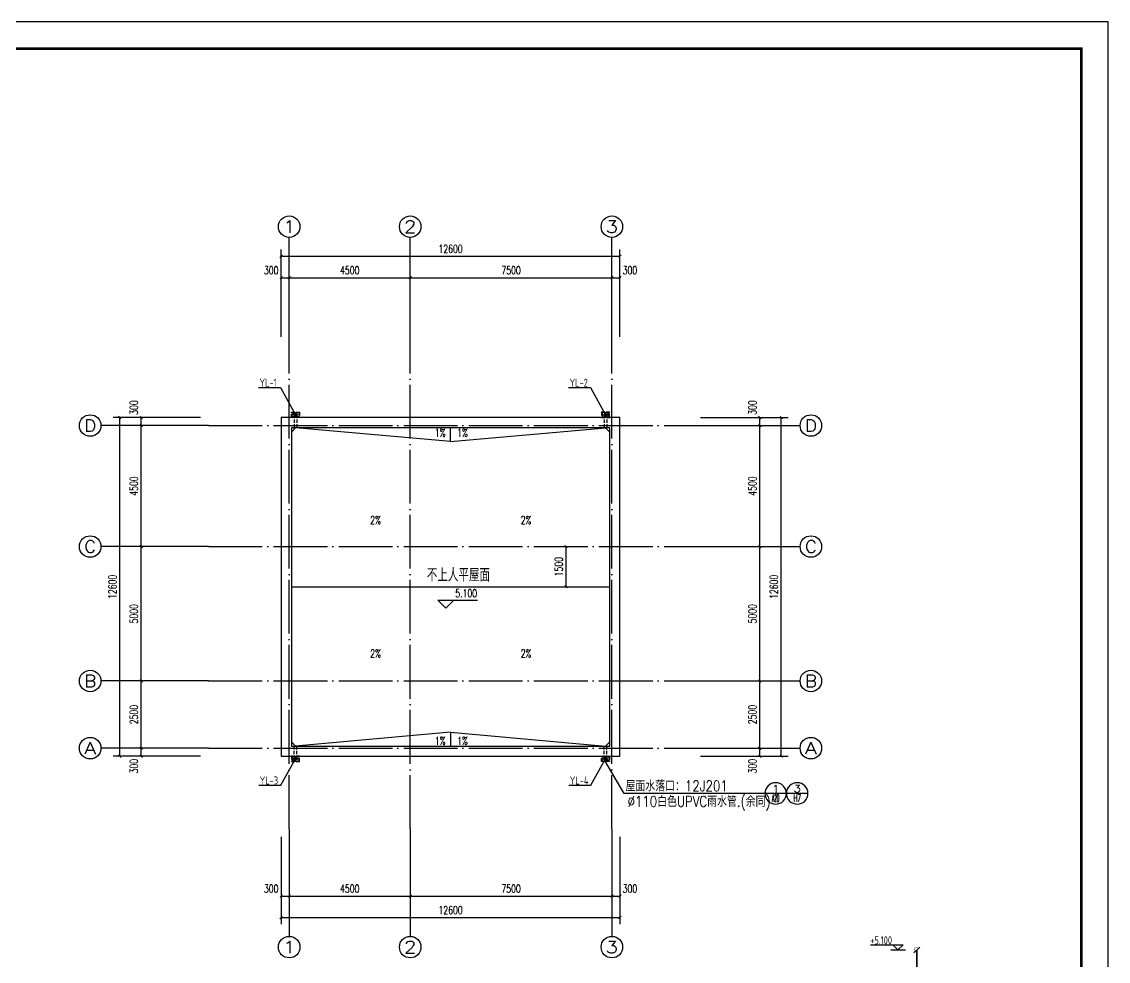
# Model space of a CAD drawing. Extents: x 5205853 to 5320510, y -422737 to -363337.
# Drawn here: x 5280106 to 5320510, y -398287 to -363337 of the extents above; entities that cross this region are included whole.
import ezdxf
from ezdxf.enums import TextEntityAlignment as Align

# ---------------------------------------------------------------- set-up
doc = ezdxf.new("R2010")
doc.units = 0
doc.header["$LTSCALE"] = 1000
doc.header["$MEASUREMENT"] = 0
for name, pattern in [('CONTINOUS', [0]), ('DASH_50', [0.175, 0.125, -0.05]), ('DOTE', [2.42, 2, -0.2, 0.02, -0.2])]:
    doc.linetypes.add(name, pattern=pattern)
doc.layers.get('0').update_dxf_attribs({"linetype": 'CONTINUOUS'})
doc.layers.get('Defpoints').update_dxf_attribs({"linetype": 'CONTINUOUS'})
doc.layers.add('_0', color=7, linetype='CONTINUOUS', lineweight=25)
for name, color, linetype in [('AXIS', 3, 'CONTINUOUS'), ('AXIS_TEXT', 7, 'CONTINUOUS'), ('DIM_ELEV', 3, 'CONTINUOUS'), ('DIM_SYMB', 3, 'CONTINUOUS'), ('DOTE', 252, 'CONTINUOUS'), ('LAYER1', 143, 'CONTINUOUS'), ('PUB_DIM', 3, 'CONTINUOUS'), ('PUB_TEXT', 7, 'CONTINUOUS'), ('PUB_TITLE', 4, 'CONTINUOUS'), ('TEXT_给水', 7, 'CONTINUOUS'), ('TWT_ELEV', 3, 'CONTINUOUS'), ('尺寸标注', 74, 'CONTINUOUS')]:
    doc.layers.add(name, color=color, linetype=linetype)
doc.styles.add('_HZTXT', font='txt.shx', dxfattribs={"width": 0.8, "bigfont": 'HZTXT.shx'})
doc.styles.add('_TCH_AXIS', font='COMPLEX', dxfattribs={"bigfont": 'GBCBIG'})
doc.styles.add('_TCH_DIM', font='SIMPLEX', dxfattribs={"bigfont": 'GBCBIG'})
doc.styles.add('_TCH_DIM_T3', font='SIMPLEX', dxfattribs={"width": 0.705882, "bigfont": 'GBCBIG'})
doc.styles.add('COMP', font='COMPLEX', dxfattribs={"bigfont": 'hztxt'})
doc.styles.add('COMPLEX', font='COMPLEX')
doc.styles.add('sceie', font='sceie.shx', dxfattribs={"bigfont": 'sceic.shx'})
doc.dimstyles.new('_TCH_ARCH&&100', dxfattribs={"dimtxt": 297.5, "dimasz": 100, "dimexe": 250, "dimexo": 300, "dimgap": 126.25, "dimtad": 1, "dimdec": 0, "dimzin": 0, "dimdsep": 46, "dimtxsty": '_TCH_DIM_T3', "dimblk": 'ARCHTICK', "dimcen": 0.09, "dimclrt": 7, "dimazin": 2, "dimtfac": 1, "dimtdec": 0, "dimtix": 1, "dimtmove": 2, "dimatfit": 3, "dimfxl": 0, "dimtolj": 1, "dimtzin": 0, "dimarcsym": 0})

# ---------------------------------------------------------------- blocks, each defined once
blk = doc.blocks.new('A$C05153518')
at = {"layer": 'LAYER1'}
h = blk.add_hatch(color=256, dxfattribs=at)
edge = h.paths.add_edge_path()
edge.add_ellipse((200, 200), major_axis=(77.8, 77.8), ratio=1, start_angle=315, end_angle=405, ccw=False)
edge.add_line((310, 200), (300, 200))
edge.add_ellipse((200, 200), major_axis=(-70.7, 70.7), ratio=1, start_angle=225, end_angle=315)
edge.add_line((200, 300), (200, 310))
edge = h.paths.add_edge_path()
edge.add_line((200, 310), (200, 300))
edge.add_ellipse((200, 200), major_axis=(70.7, 70.7), ratio=1, start_angle=45, end_angle=135)
edge.add_line((100, 200), (90, 200))
edge.add_ellipse((200, 200), major_axis=(-77.8, 77.8), ratio=1, start_angle=-45, end_angle=45, ccw=False)
edge = h.paths.add_edge_path()
edge.add_line((90, 200), (100, 200))
edge.add_ellipse((200, 200), major_axis=(-70.7, 70.7), ratio=1, start_angle=45, end_angle=135)
edge.add_line((200, 100), (200, 90))
edge.add_ellipse((200, 200), major_axis=(77.8, 77.8), ratio=1, start_angle=135, end_angle=225, ccw=False)
edge = h.paths.add_edge_path()
edge.add_line((300, 200), (310, 200))
edge.add_ellipse((200, 200), major_axis=(-77.8, 77.8), ratio=1, start_angle=135, end_angle=225, ccw=False)
edge.add_line((200, 90), (200, 100))
edge.add_ellipse((200, 200), major_axis=(70.7, 70.7), ratio=1, start_angle=225, end_angle=315)
h = blk.add_hatch(color=256, dxfattribs=at)
edge = h.paths.add_edge_path()
edge.add_ellipse((200, 200), major_axis=(77.8, 77.8), ratio=1, start_angle=315, end_angle=405, ccw=False)
edge.add_line((310, 200), (300, 200))
edge.add_ellipse((200, 200), major_axis=(-70.7, 70.7), ratio=1, start_angle=225, end_angle=315)
edge.add_line((200, 300), (200, 310))
edge = h.paths.add_edge_path()
edge.add_line((200, 310), (200, 300))
edge.add_ellipse((200, 200), major_axis=(70.7, 70.7), ratio=1, start_angle=45, end_angle=135)
edge.add_line((100, 200), (90, 200))
edge.add_ellipse((200, 200), major_axis=(-77.8, 77.8), ratio=1, start_angle=-45, end_angle=45, ccw=False)
edge = h.paths.add_edge_path()
edge.add_line((90, 200), (100, 200))
edge.add_ellipse((200, 200), major_axis=(-70.7, 70.7), ratio=1, start_angle=45, end_angle=135)
edge.add_line((200, 100), (200, 90))
edge.add_ellipse((200, 200), major_axis=(77.8, 77.8), ratio=1, start_angle=135, end_angle=225, ccw=False)
edge = h.paths.add_edge_path()
edge.add_line((300, 200), (310, 200))
edge.add_ellipse((200, 200), major_axis=(-77.8, 77.8), ratio=1, start_angle=135, end_angle=225, ccw=False)
edge.add_line((200, 90), (200, 100))
edge.add_ellipse((200, 200), major_axis=(70.7, 70.7), ratio=1, start_angle=225, end_angle=315)
at = {"layer": 'DOTE'}
for p, q in [((400, 200), (0, 200)), ((200, 400), (200, 0)), ((200, 400), (200, 0)), ((200, 400), (200, 0))]:
    blk.add_line(p, q, dxfattribs=at)
at = {"layer": 'LAYER1'}
for radius in [110, 110, 100, 100]:
    blk.add_circle((200, 200), radius, dxfattribs=at)
blk = doc.blocks.new('A$C395401BF')
at = {"layer": 'LAYER1', "xscale": -0.5, "yscale": 0.5, "zscale": 0.5, "rotation": 180}
blk.add_blockref('A$C05153518', (0, 200), dxfattribs=at)
blk = doc.blocks.new('_INDEX')
blk.add_line((-0.5, 0), (0.5, 0))
blk.add_circle((0, 0), 0.5)
at = {"style": 'COMP'}
for tag, width, p, p2 in [('1', 2.333333, (-0.17, 0.05), (0.17, 0.05)), ('-', 1.166667, (-0.17, -0.39), (0.17, -0.39))]:
    blk.add_attdef(tag, text='', height=0.34, dxfattribs=dict(at, width=width)).set_placement(p, p2, align=Align.FIT)
blk = doc.blocks.new('_ArchTick')
at = {"color": 0, "linetype": 'ByBlock', "const_width": 0.4}
blk.add_lwpolyline([(-0.5, -0.5), (0.5, 0.5)], dxfattribs=at)
blk = doc.blocks.new('*D341')
at = {"layer": 'Defpoints', "color": 0}
for p in [(5299695, -382860), (5300348, -382860), (5299695, -384360)]:
    blk.add_point(p, dxfattribs=at)
at = {"layer": 'PUB_DIM', "color": 0, "lineweight": -2}
for p, q in [((5299995, -382860), (5300598, -382860)), ((5300348, -384360), (5300348, -382860)), ((5299995, -384360), (5300598, -384360))]:
    blk.add_line(p, q, dxfattribs=at)
at = {"layer": 'PUB_DIM', "color": 0, "lineweight": -2, "xscale": 100, "yscale": 100, "zscale": 100}
for p, rotation in [((5300348, -382860), 90), ((5300348, -384360), 270)]:
    blk.add_blockref('_ArchTick', p, dxfattribs=dict(at, rotation=rotation))
at = {"layer": 'PUB_DIM', "color": 7, "insert": (5300073, -383610), "char_height": 297.5, "attachment_point": 5, "rotation": 90, "style": '_TCH_DIM_T3'}
blk.add_mtext('\\A1;1500', dxfattribs=at)
blk = doc.blocks.new('*D342')
at = {"layer": 'AXIS', "color": 0, "lineweight": -2}
for p, q in [((5305352, -390360), (5307802, -390360)), ((5305352, -390660), (5307802, -390660)), ((5307552, -390660), (5307552, -390360))]:
    blk.add_line(p, q, dxfattribs=at)
at = {"layer": 'Defpoints', "color": 0}
for p in [(5305052, -390360), (5305052, -390660), (5307552, -390360)]:
    blk.add_point(p, dxfattribs=at)
at = {"layer": 'AXIS', "color": 0, "lineweight": -2, "xscale": 100, "yscale": 100, "zscale": 100}
for p, rotation in [((5307552, -390360), 90), ((5307552, -390660), 270)]:
    blk.add_blockref('_ArchTick', p, dxfattribs=dict(at, rotation=rotation))
at = {"layer": 'AXIS', "color": 7, "insert": (5307277, -391030), "char_height": 297.5, "attachment_point": 5, "rotation": 90, "style": '_TCH_DIM_T3'}
blk.add_mtext('\\A1;300', dxfattribs=at)
blk = doc.blocks.new('*D343')
at = {"layer": 'AXIS', "color": 0, "lineweight": -2}
for p, q in [((5305352, -387860), (5307802, -387860)), ((5307552, -390360), (5307552, -387860)), ((5305352, -390360), (5307802, -390360))]:
    blk.add_line(p, q, dxfattribs=at)
at = {"layer": 'Defpoints', "color": 0}
for p in [(5305052, -387860), (5307552, -387860), (5305052, -390360)]:
    blk.add_point(p, dxfattribs=at)
at = {"layer": 'AXIS', "color": 0, "lineweight": -2, "xscale": 100, "yscale": 100, "zscale": 100}
for p, rotation in [((5307552, -387860), 90), ((5307552, -390360), 270)]:
    blk.add_blockref('_ArchTick', p, dxfattribs=dict(at, rotation=rotation))
at = {"layer": 'AXIS', "color": 7, "insert": (5307277, -389110), "char_height": 297.5, "attachment_point": 5, "rotation": 90, "style": '_TCH_DIM_T3'}
blk.add_mtext('\\A1;2500', dxfattribs=at)
blk = doc.blocks.new('*D344')
at = {"layer": 'AXIS', "color": 0, "lineweight": -2}
for p, q in [((5305352, -382860), (5307802, -382860)), ((5307552, -387860), (5307552, -382860)), ((5305352, -387860), (5307802, -387860))]:
    blk.add_line(p, q, dxfattribs=at)
at = {"layer": 'Defpoints', "color": 0}
for p in [(5305052, -382860), (5307552, -382860), (5305052, -387860)]:
    blk.add_point(p, dxfattribs=at)
at = {"layer": 'AXIS', "color": 0, "lineweight": -2, "xscale": 100, "yscale": 100, "zscale": 100}
for p, rotation in [((5307552, -382860), 90), ((5307552, -387860), 270)]:
    blk.add_blockref('_ArchTick', p, dxfattribs=dict(at, rotation=rotation))
at = {"layer": 'AXIS', "color": 7, "insert": (5307277, -385360), "char_height": 297.5, "attachment_point": 5, "rotation": 90, "style": '_TCH_DIM_T3'}
blk.add_mtext('\\A1;5000', dxfattribs=at)
blk = doc.blocks.new('*D237')
at = {"layer": 'AXIS', "color": 0, "lineweight": -2}
for p, q in [((5305352, -378360), (5307802, -378360)), ((5307552, -382860), (5307552, -378360)), ((5305352, -382860), (5307802, -382860))]:
    blk.add_line(p, q, dxfattribs=at)
at = {"layer": 'Defpoints', "color": 0}
for p in [(5305052, -378360), (5307552, -378360), (5305052, -382860)]:
    blk.add_point(p, dxfattribs=at)
at = {"layer": 'AXIS', "color": 0, "lineweight": -2, "xscale": 100, "yscale": 100, "zscale": 100}
for p, rotation in [((5307552, -378360), 90), ((5307552, -382860), 270)]:
    blk.add_blockref('_ArchTick', p, dxfattribs=dict(at, rotation=rotation))
at = {"layer": 'AXIS', "color": 7, "insert": (5307277, -380610), "char_height": 297.5, "attachment_point": 5, "rotation": 90, "style": '_TCH_DIM_T3'}
blk.add_mtext('\\A1;4500', dxfattribs=at)
blk = doc.blocks.new('*D238')
at = {"layer": 'AXIS', "color": 0, "lineweight": -2}
for p, q in [((5305352, -378060), (5307802, -378060)), ((5307552, -378360), (5307552, -378060)), ((5305352, -378360), (5307802, -378360))]:
    blk.add_line(p, q, dxfattribs=at)
at = {"layer": 'Defpoints', "color": 0}
for p in [(5305052, -378060), (5307552, -378060), (5305052, -378360)]:
    blk.add_point(p, dxfattribs=at)
at = {"layer": 'AXIS', "color": 0, "lineweight": -2, "xscale": 100, "yscale": 100, "zscale": 100}
for p, rotation in [((5307552, -378060), 90), ((5307552, -378360), 270)]:
    blk.add_blockref('_ArchTick', p, dxfattribs=dict(at, rotation=rotation))
at = {"layer": 'AXIS', "color": 7, "insert": (5307277, -377690), "char_height": 297.5, "attachment_point": 5, "rotation": 90, "style": '_TCH_DIM_T3'}
blk.add_mtext('\\A1;300', dxfattribs=at)
blk = doc.blocks.new('*D239')
at = {"layer": 'AXIS', "color": 0, "lineweight": -2}
for p, q in [((5305352, -378060), (5308602, -378060)), ((5308352, -390660), (5308352, -378060)), ((5305352, -390660), (5308602, -390660))]:
    blk.add_line(p, q, dxfattribs=at)
at = {"layer": 'Defpoints', "color": 0}
for p in [(5305052, -378060), (5308352, -378060), (5305052, -390660)]:
    blk.add_point(p, dxfattribs=at)
at = {"layer": 'AXIS', "color": 0, "lineweight": -2, "xscale": 100, "yscale": 100, "zscale": 100}
for p, rotation in [((5308352, -378060), 90), ((5308352, -390660), 270)]:
    blk.add_blockref('_ArchTick', p, dxfattribs=dict(at, rotation=rotation))
at = {"layer": 'AXIS', "color": 7, "insert": (5308077, -384360), "char_height": 297.5, "attachment_point": 5, "rotation": 90, "style": '_TCH_DIM_T3'}
blk.add_mtext('\\A1;12600', dxfattribs=at)
blk = doc.blocks.new('*D240')
at = {"layer": 'AXIS', "color": 0, "lineweight": -2}
for p, q in [((5286752, -390360), (5284302, -390360)), ((5286752, -390660), (5284302, -390660)), ((5284552, -390660), (5284552, -390360))]:
    blk.add_line(p, q, dxfattribs=at)
at = {"layer": 'Defpoints', "color": 0}
for p in [(5284552, -390360), (5287052, -390360), (5287052, -390660)]:
    blk.add_point(p, dxfattribs=at)
at = {"layer": 'AXIS', "color": 0, "lineweight": -2, "xscale": 100, "yscale": 100, "zscale": 100}
for p, rotation in [((5284552, -390360), 90), ((5284552, -390660), 270)]:
    blk.add_blockref('_ArchTick', p, dxfattribs=dict(at, rotation=rotation))
at = {"layer": 'AXIS', "color": 7, "insert": (5284277, -391030), "char_height": 297.5, "attachment_point": 5, "rotation": 90, "style": '_TCH_DIM_T3'}
blk.add_mtext('\\A1;300', dxfattribs=at)
blk = doc.blocks.new('*D241')
at = {"layer": 'AXIS', "color": 0, "lineweight": -2}
for p, q in [((5286752, -387860), (5284302, -387860)), ((5284552, -390360), (5284552, -387860)), ((5286752, -390360), (5284302, -390360))]:
    blk.add_line(p, q, dxfattribs=at)
at = {"layer": 'Defpoints', "color": 0}
for p in [(5284552, -387860), (5287052, -387860), (5287052, -390360)]:
    blk.add_point(p, dxfattribs=at)
at = {"layer": 'AXIS', "color": 0, "lineweight": -2, "xscale": 100, "yscale": 100, "zscale": 100}
for p, rotation in [((5284552, -387860), 90), ((5284552, -390360), 270)]:
    blk.add_blockref('_ArchTick', p, dxfattribs=dict(at, rotation=rotation))
at = {"layer": 'AXIS', "color": 7, "insert": (5284277, -389110), "char_height": 297.5, "attachment_point": 5, "rotation": 90, "style": '_TCH_DIM_T3'}
blk.add_mtext('\\A1;2500', dxfattribs=at)
blk = doc.blocks.new('*D242')
at = {"layer": 'AXIS', "color": 0, "lineweight": -2}
for p, q in [((5286752, -382860), (5284302, -382860)), ((5284552, -387860), (5284552, -382860)), ((5286752, -387860), (5284302, -387860))]:
    blk.add_line(p, q, dxfattribs=at)
at = {"layer": 'Defpoints', "color": 0}
for p in [(5284552, -382860), (5287052, -382860), (5287052, -387860)]:
    blk.add_point(p, dxfattribs=at)
at = {"layer": 'AXIS', "color": 0, "lineweight": -2, "xscale": 100, "yscale": 100, "zscale": 100}
for p, rotation in [((5284552, -382860), 90), ((5284552, -387860), 270)]:
    blk.add_blockref('_ArchTick', p, dxfattribs=dict(at, rotation=rotation))
at = {"layer": 'AXIS', "color": 7, "insert": (5284277, -385360), "char_height": 297.5, "attachment_point": 5, "rotation": 90, "style": '_TCH_DIM_T3'}
blk.add_mtext('\\A1;5000', dxfattribs=at)
blk = doc.blocks.new('*D243')
at = {"layer": 'AXIS', "color": 0, "lineweight": -2}
for p, q in [((5286752, -378360), (5284302, -378360)), ((5284552, -382860), (5284552, -378360)), ((5286752, -382860), (5284302, -382860))]:
    blk.add_line(p, q, dxfattribs=at)
at = {"layer": 'Defpoints', "color": 0}
for p in [(5284552, -378360), (5287052, -378360), (5287052, -382860)]:
    blk.add_point(p, dxfattribs=at)
at = {"layer": 'AXIS', "color": 0, "lineweight": -2, "xscale": 100, "yscale": 100, "zscale": 100}
for p, rotation in [((5284552, -378360), 90), ((5284552, -382860), 270)]:
    blk.add_blockref('_ArchTick', p, dxfattribs=dict(at, rotation=rotation))
at = {"layer": 'AXIS', "color": 7, "insert": (5284277, -380610), "char_height": 297.5, "attachment_point": 5, "rotation": 90, "style": '_TCH_DIM_T3'}
blk.add_mtext('\\A1;4500', dxfattribs=at)
blk = doc.blocks.new('*D244')
at = {"layer": 'AXIS', "color": 0, "lineweight": -2}
for p, q in [((5286752, -378060), (5284302, -378060)), ((5284552, -378360), (5284552, -378060)), ((5286752, -378360), (5284302, -378360))]:
    blk.add_line(p, q, dxfattribs=at)
at = {"layer": 'Defpoints', "color": 0}
for p in [(5284552, -378060), (5287052, -378060), (5287052, -378360)]:
    blk.add_point(p, dxfattribs=at)
at = {"layer": 'AXIS', "color": 0, "lineweight": -2, "xscale": 100, "yscale": 100, "zscale": 100}
for p, rotation in [((5284552, -378060), 90), ((5284552, -378360), 270)]:
    blk.add_blockref('_ArchTick', p, dxfattribs=dict(at, rotation=rotation))
at = {"layer": 'AXIS', "color": 7, "insert": (5284277, -377690), "char_height": 297.5, "attachment_point": 5, "rotation": 90, "style": '_TCH_DIM_T3'}
blk.add_mtext('\\A1;300', dxfattribs=at)
blk = doc.blocks.new('*D245')
at = {"layer": 'AXIS', "color": 0, "lineweight": -2}
for p, q in [((5286752, -378060), (5283502, -378060)), ((5283752, -390660), (5283752, -378060)), ((5286752, -390660), (5283502, -390660))]:
    blk.add_line(p, q, dxfattribs=at)
at = {"layer": 'Defpoints', "color": 0}
for p in [(5283752, -378060), (5287052, -378060), (5287052, -390660)]:
    blk.add_point(p, dxfattribs=at)
at = {"layer": 'AXIS', "color": 0, "lineweight": -2, "xscale": 100, "yscale": 100, "zscale": 100}
for p, rotation in [((5283752, -378060), 90), ((5283752, -390660), 270)]:
    blk.add_blockref('_ArchTick', p, dxfattribs=dict(at, rotation=rotation))
at = {"layer": 'AXIS', "color": 7, "insert": (5283477, -384360), "char_height": 297.5, "attachment_point": 5, "rotation": 90, "style": '_TCH_DIM_T3'}
blk.add_mtext('\\A1;12600', dxfattribs=at)
blk = doc.blocks.new('_AXISO')
blk.add_circle((0, 0), 0.5)
at = {"layer": 'AXIS_TEXT', "style": 'COMPLEX', "width": 1.041667}
blk.add_attdef('A', text='', height=0.56, dxfattribs=at).set_placement((-0.25, -0.28), (0.25, -0.28), align=Align.FIT)
blk = doc.blocks.new('*D246')
at = {"layer": 'AXIS', "color": 0, "lineweight": -2}
for p, q in [((5289752, -375060), (5289752, -372610)), ((5289752, -372860), (5290052, -372860)), ((5290052, -375060), (5290052, -372610))]:
    blk.add_line(p, q, dxfattribs=at)
at = {"layer": 'Defpoints', "color": 0}
for p in [(5290052, -372860), (5289752, -375360), (5290052, -375360)]:
    blk.add_point(p, dxfattribs=at)
at = {"layer": 'AXIS', "color": 0, "lineweight": -2, "xscale": 100, "yscale": 100, "zscale": 100, "rotation": 180}
blk.add_blockref('_ArchTick', (5289752, -372860), dxfattribs=at)
at = {"layer": 'AXIS', "color": 0, "lineweight": -2, "xscale": 100, "yscale": 100, "zscale": 100}
blk.add_blockref('_ArchTick', (5290052, -372860), dxfattribs=at)
at = {"layer": 'AXIS', "color": 7, "insert": (5289382, -372585), "char_height": 297.5, "attachment_point": 5, "style": '_TCH_DIM_T3'}
blk.add_mtext('\\A1;300', dxfattribs=at)
blk = doc.blocks.new('*D247')
at = {"layer": 'AXIS', "color": 0, "lineweight": -2}
for p, q in [((5290052, -375060), (5290052, -372610)), ((5290052, -372860), (5294552, -372860)), ((5294552, -375060), (5294552, -372610))]:
    blk.add_line(p, q, dxfattribs=at)
at = {"layer": 'Defpoints', "color": 0}
for p in [(5294552, -372860), (5290052, -375360), (5294552, -375360)]:
    blk.add_point(p, dxfattribs=at)
at = {"layer": 'AXIS', "color": 0, "lineweight": -2, "xscale": 100, "yscale": 100, "zscale": 100, "rotation": 180}
blk.add_blockref('_ArchTick', (5290052, -372860), dxfattribs=at)
at = {"layer": 'AXIS', "color": 0, "lineweight": -2, "xscale": 100, "yscale": 100, "zscale": 100}
blk.add_blockref('_ArchTick', (5294552, -372860), dxfattribs=at)
at = {"layer": 'AXIS', "color": 7, "insert": (5292302, -372585), "char_height": 297.5, "attachment_point": 5, "style": '_TCH_DIM_T3'}
blk.add_mtext('\\A1;4500', dxfattribs=at)
blk = doc.blocks.new('*D248')
at = {"layer": 'AXIS', "color": 0, "lineweight": -2}
for p, q in [((5294552, -375060), (5294552, -372610)), ((5294552, -372860), (5302052, -372860)), ((5302052, -375060), (5302052, -372610))]:
    blk.add_line(p, q, dxfattribs=at)
at = {"layer": 'Defpoints', "color": 0}
for p in [(5302052, -372860), (5294552, -375360), (5302052, -375360)]:
    blk.add_point(p, dxfattribs=at)
at = {"layer": 'AXIS', "color": 0, "lineweight": -2, "xscale": 100, "yscale": 100, "zscale": 100, "rotation": 180}
blk.add_blockref('_ArchTick', (5294552, -372860), dxfattribs=at)
at = {"layer": 'AXIS', "color": 0, "lineweight": -2, "xscale": 100, "yscale": 100, "zscale": 100}
blk.add_blockref('_ArchTick', (5302052, -372860), dxfattribs=at)
at = {"layer": 'AXIS', "color": 7, "insert": (5298302, -372585), "char_height": 297.5, "attachment_point": 5, "style": '_TCH_DIM_T3'}
blk.add_mtext('\\A1;7500', dxfattribs=at)
blk = doc.blocks.new('*D249')
at = {"layer": 'AXIS', "color": 0, "lineweight": -2}
for p, q in [((5302052, -375060), (5302052, -372610)), ((5302052, -372860), (5302352, -372860)), ((5302352, -375060), (5302352, -372610))]:
    blk.add_line(p, q, dxfattribs=at)
at = {"layer": 'Defpoints', "color": 0}
for p in [(5302352, -372860), (5302052, -375360), (5302352, -375360)]:
    blk.add_point(p, dxfattribs=at)
at = {"layer": 'AXIS', "color": 0, "lineweight": -2, "xscale": 100, "yscale": 100, "zscale": 100, "rotation": 180}
blk.add_blockref('_ArchTick', (5302052, -372860), dxfattribs=at)
at = {"layer": 'AXIS', "color": 0, "lineweight": -2, "xscale": 100, "yscale": 100, "zscale": 100}
blk.add_blockref('_ArchTick', (5302352, -372860), dxfattribs=at)
at = {"layer": 'AXIS', "color": 7, "insert": (5302722, -372585), "char_height": 297.5, "attachment_point": 5, "style": '_TCH_DIM_T3'}
blk.add_mtext('\\A1;300', dxfattribs=at)
blk = doc.blocks.new('*D250')
at = {"layer": 'AXIS', "color": 0, "lineweight": -2}
for p, q in [((5289752, -375060), (5289752, -371810)), ((5289752, -372060), (5302352, -372060)), ((5302352, -375060), (5302352, -371810))]:
    blk.add_line(p, q, dxfattribs=at)
at = {"layer": 'Defpoints', "color": 0}
for p in [(5302352, -372060), (5289752, -375360), (5302352, -375360)]:
    blk.add_point(p, dxfattribs=at)
at = {"layer": 'AXIS', "color": 0, "lineweight": -2, "xscale": 100, "yscale": 100, "zscale": 100, "rotation": 180}
blk.add_blockref('_ArchTick', (5289752, -372060), dxfattribs=at)
at = {"layer": 'AXIS', "color": 0, "lineweight": -2, "xscale": 100, "yscale": 100, "zscale": 100}
blk.add_blockref('_ArchTick', (5302352, -372060), dxfattribs=at)
at = {"layer": 'AXIS', "color": 7, "insert": (5296052, -371785), "char_height": 297.5, "attachment_point": 5, "style": '_TCH_DIM_T3'}
blk.add_mtext('\\A1;12600', dxfattribs=at)
blk = doc.blocks.new('*D251')
at = {"layer": 'AXIS', "color": 0, "lineweight": -2}
for p, q in [((5289752, -393660), (5289752, -396110)), ((5290052, -393660), (5290052, -396110)), ((5289752, -395860), (5290052, -395860))]:
    blk.add_line(p, q, dxfattribs=at)
at = {"layer": 'Defpoints', "color": 0}
for p in [(5289752, -393360), (5290052, -393360), (5290052, -395860)]:
    blk.add_point(p, dxfattribs=at)
at = {"layer": 'AXIS', "color": 0, "lineweight": -2, "xscale": 100, "yscale": 100, "zscale": 100, "rotation": 180}
blk.add_blockref('_ArchTick', (5289752, -395860), dxfattribs=at)
at = {"layer": 'AXIS', "color": 0, "lineweight": -2, "xscale": 100, "yscale": 100, "zscale": 100}
blk.add_blockref('_ArchTick', (5290052, -395860), dxfattribs=at)
at = {"layer": 'AXIS', "color": 7, "insert": (5289382, -395585), "char_height": 297.5, "attachment_point": 5, "style": '_TCH_DIM_T3'}
blk.add_mtext('\\A1;300', dxfattribs=at)
blk = doc.blocks.new('*D252')
at = {"layer": 'AXIS', "color": 0, "lineweight": -2}
for p, q in [((5290052, -393660), (5290052, -396110)), ((5294552, -393660), (5294552, -396110)), ((5290052, -395860), (5294552, -395860))]:
    blk.add_line(p, q, dxfattribs=at)
at = {"layer": 'Defpoints', "color": 0}
for p in [(5290052, -393360), (5294552, -393360), (5294552, -395860)]:
    blk.add_point(p, dxfattribs=at)
at = {"layer": 'AXIS', "color": 0, "lineweight": -2, "xscale": 100, "yscale": 100, "zscale": 100, "rotation": 180}
blk.add_blockref('_ArchTick', (5290052, -395860), dxfattribs=at)
at = {"layer": 'AXIS', "color": 0, "lineweight": -2, "xscale": 100, "yscale": 100, "zscale": 100}
blk.add_blockref('_ArchTick', (5294552, -395860), dxfattribs=at)
at = {"layer": 'AXIS', "color": 7, "insert": (5292302, -395585), "char_height": 297.5, "attachment_point": 5, "style": '_TCH_DIM_T3'}
blk.add_mtext('\\A1;4500', dxfattribs=at)
blk = doc.blocks.new('*D253')
at = {"layer": 'AXIS', "color": 0, "lineweight": -2}
for p, q in [((5294552, -393660), (5294552, -396110)), ((5302052, -393660), (5302052, -396110)), ((5294552, -395860), (5302052, -395860))]:
    blk.add_line(p, q, dxfattribs=at)
at = {"layer": 'Defpoints', "color": 0}
for p in [(5294552, -393360), (5302052, -393360), (5302052, -395860)]:
    blk.add_point(p, dxfattribs=at)
at = {"layer": 'AXIS', "color": 0, "lineweight": -2, "xscale": 100, "yscale": 100, "zscale": 100, "rotation": 180}
blk.add_blockref('_ArchTick', (5294552, -395860), dxfattribs=at)
at = {"layer": 'AXIS', "color": 0, "lineweight": -2, "xscale": 100, "yscale": 100, "zscale": 100}
blk.add_blockref('_ArchTick', (5302052, -395860), dxfattribs=at)
at = {"layer": 'AXIS', "color": 7, "insert": (5298302, -395585), "char_height": 297.5, "attachment_point": 5, "style": '_TCH_DIM_T3'}
blk.add_mtext('\\A1;7500', dxfattribs=at)
blk = doc.blocks.new('*D254')
at = {"layer": 'AXIS', "color": 0, "lineweight": -2}
for p, q in [((5302052, -393660), (5302052, -396110)), ((5302352, -393660), (5302352, -396110)), ((5302052, -395860), (5302352, -395860))]:
    blk.add_line(p, q, dxfattribs=at)
at = {"layer": 'Defpoints', "color": 0}
for p in [(5302052, -393360), (5302352, -393360), (5302352, -395860)]:
    blk.add_point(p, dxfattribs=at)
at = {"layer": 'AXIS', "color": 0, "lineweight": -2, "xscale": 100, "yscale": 100, "zscale": 100, "rotation": 180}
blk.add_blockref('_ArchTick', (5302052, -395860), dxfattribs=at)
at = {"layer": 'AXIS', "color": 0, "lineweight": -2, "xscale": 100, "yscale": 100, "zscale": 100}
blk.add_blockref('_ArchTick', (5302352, -395860), dxfattribs=at)
at = {"layer": 'AXIS', "color": 7, "insert": (5302722, -395585), "char_height": 297.5, "attachment_point": 5, "style": '_TCH_DIM_T3'}
blk.add_mtext('\\A1;300', dxfattribs=at)
blk = doc.blocks.new('*D255')
at = {"layer": 'AXIS', "color": 0, "lineweight": -2}
for p, q in [((5289752, -393660), (5289752, -396910)), ((5302352, -393660), (5302352, -396910)), ((5289752, -396660), (5302352, -396660))]:
    blk.add_line(p, q, dxfattribs=at)
at = {"layer": 'Defpoints', "color": 0}
for p in [(5289752, -393360), (5302352, -393360), (5302352, -396660)]:
    blk.add_point(p, dxfattribs=at)
at = {"layer": 'AXIS', "color": 0, "lineweight": -2, "xscale": 100, "yscale": 100, "zscale": 100, "rotation": 180}
blk.add_blockref('_ArchTick', (5289752, -396660), dxfattribs=at)
at = {"layer": 'AXIS', "color": 0, "lineweight": -2, "xscale": 100, "yscale": 100, "zscale": 100}
blk.add_blockref('_ArchTick', (5302352, -396660), dxfattribs=at)
at = {"layer": 'AXIS', "color": 7, "insert": (5296052, -396385), "char_height": 297.5, "attachment_point": 5, "style": '_TCH_DIM_T3'}
blk.add_mtext('\\A1;12600', dxfattribs=at)

msp = doc.modelspace()

# ---------------------------------------------------------------- linework, layer by layer
for p, q in [((5290286.9, -378439.9), (5290131.9, -378600.9)), ((5296051.9, -378955.4), (5290286.9, -378439.9)), ((5296051.9, -378955.4), (5301816.9, -378439.9)), ((5301816.9, -378439.9), (5301971.9, -378600.9)), ((5296051.9, -389764.4), (5290286.9, -390279.9)), ((5296051.9, -389764.4), (5301816.9, -390279.9)), ((5290286.9, -390279.9), (5290131.9, -390118.9)), ((5301816.9, -390279.9), (5301971.9, -390118.9)), ((5313285, -397978.1), (5313497.1, -397766))]:
    msp.add_line(p, q)
at = {"color": 0}
msp.add_line((5290131.9, -384359.9), (5301971.9, -384359.9), dxfattribs=at)
for points in [[(5288909.7, -376946.8), (5289728.5, -376946.8), (5290286.9, -377959.9)], [(5300439.7, -376946.8), (5301258.5, -376946.8), (5301816.9, -377959.9)], [(5288916.7, -391742), (5289735.4, -391742), (5290293.8, -390728.9)], [(5300446.7, -391742), (5301265.4, -391742), (5301823.8, -390728.9)]]:
    msp.add_lwpolyline(points)
for points in [[(5302351.9, -378059.9), (5289751.9, -378059.9), (5289751.9, -390659.9), (5302351.9, -390659.9)], [(5301971.9, -378439.9), (5290131.9, -378439.9), (5290131.9, -390279.9), (5301971.9, -390279.9)]]:
    msp.add_lwpolyline(points, close=True, dxfattribs=at)
at = {"const_width": 15}
msp.add_lwpolyline([(5313321.3, -397941.8, -1), (5313462.7, -397800.4)], format="xyb", dxfattribs=at)
at = {"layer": '_0', "color": 0}
for p, q in [((5296051.9, -378955.4), (5296051.9, -378439.9)), ((5296051.9, -389764.4), (5296051.9, -390279.9))]:
    msp.add_line(p, q, dxfattribs=at)
at = {"layer": 'AXIS', "color": 0}
for p, q in [((5290051.9, -375359.9), (5290051.9, -371359.9)), ((5294551.9, -375359.9), (5294551.9, -371359.9)), ((5302051.9, -375359.9), (5302051.9, -371359.9)), ((5287051.9, -378359.9), (5283051.9, -378359.9)), ((5305051.9, -378359.9), (5309051.9, -378359.9)), ((5287051.9, -382859.9), (5283051.9, -382859.9)), ((5305051.9, -382859.9), (5309051.9, -382859.9)), ((5287051.9, -387859.9), (5283051.9, -387859.9)), ((5305051.9, -387859.9), (5309051.9, -387859.9)), ((5287051.9, -390359.9), (5283051.9, -390359.9)), ((5305051.9, -390359.9), (5309051.9, -390359.9)), ((5290051.9, -393359.9), (5290051.9, -397359.9)), ((5294551.9, -393359.9), (5294551.9, -397359.9)), ((5302051.9, -393359.9), (5302051.9, -397359.9))]:
    msp.add_line(p, q, dxfattribs=at)
at = {"layer": 'DIM_ELEV'}
for p, q in [((5295874.5, -385153.1), (5295574.5, -384853.1)), ((5295574.5, -384853.1), (5297059, -384853.1)), ((5295874.5, -385153.1), (5296174.5, -384853.1))]:
    msp.add_line(p, q, dxfattribs=at)
at = {"layer": 'DIM_SYMB'}
for points in [[(5295368.4, -378628.2, 0, 0, 0), (5294146.6, -378628.2, 80, 0, 0), (5293846.6, -378628.2, 0, 0, 0)], [(5296735.4, -378628.2, 0, 0, 0), (5297957.2, -378628.2, 80, 0, 0), (5298257.2, -378628.2, 0, 0, 0)], [(5295368.4, -390091.5, 0, 0, 0), (5294146.6, -390091.5, 80, 0, 0), (5293846.6, -390091.5, 0, 0, 0)], [(5296735.4, -390091.5, 0, 0, 0), (5297957.2, -390091.5, 80, 0, 0), (5298257.2, -390091.5, 0, 0, 0)]]:
    msp.add_lwpolyline(points, format="xyseb", dxfattribs=at)
at = {"layer": 'DIM_SYMB', "color": 0}
for points in [[(5293252.6, -381627, 0, 0, 0), (5293252.6, -379930.2, 80, 0, 0), (5293252.6, -379630.2, 0, 0, 0)], [(5298851.2, -381627, 0, 0, 0), (5298851.2, -379930.2, 80, 0, 0), (5298851.2, -379630.2, 0, 0, 0)], [(5293252.6, -387092.8, 0, 0, 0), (5293252.6, -388789.6, 80, 0, 0), (5293252.6, -389089.6, 0, 0, 0)], [(5298851.2, -387092.8, 0, 0, 0), (5298851.2, -388789.6, 80, 0, 0), (5298851.2, -389089.6, 0, 0, 0)]]:
    msp.add_lwpolyline(points, format="xyseb", dxfattribs=at)
at = {"layer": 'DOTE', "linetype": 'DOTE'}
for p, q in [((5290051.9, -393359.9), (5290051.9, -375359.9)), ((5294551.9, -393359.9), (5294551.9, -375359.9)), ((5302051.9, -393359.9), (5302051.9, -375359.9)), ((5287051.9, -378359.9), (5305051.9, -378359.9)), ((5287051.9, -382859.9), (5305051.9, -382859.9)), ((5287051.9, -387859.9), (5305051.9, -387859.9)), ((5287051.9, -390359.9), (5305051.9, -390359.9))]:
    msp.add_line(p, q, dxfattribs=at)
at = {"layer": 'DOTE'}
for p, q in [((5290386.9, -377959.9), (5290186.9, -377959.9)), ((5301716.9, -377959.9), (5301916.9, -377959.9)), ((5290386.9, -390759.9), (5290186.9, -390759.9)), ((5301716.9, -390759.9), (5301916.9, -390759.9))]:
    msp.add_line(p, q, dxfattribs=at)
at = {"layer": 'LAYER1', "linetype": 'DASH_50'}
for p, q in [((5290244.3, -377933.7), (5290156.9, -377879.9)), ((5290236.9, -377959.9), (5290236.8, -378439.9)), ((5290336.9, -377959.9), (5290336.9, -378439.9)), ((5301766.9, -377959.9), (5301766.9, -378439.9)), ((5301859.5, -377933.7), (5301946.9, -377879.9)), ((5301866.9, -377959.9), (5301866.9, -378439.9)), ((5290236.9, -390759.9), (5290236.8, -390279.9)), ((5290336.9, -390759.9), (5290336.9, -390279.9)), ((5301766.9, -390759.9), (5301766.9, -390279.9)), ((5301866.9, -390759.9), (5301866.9, -390279.9)), ((5290244.3, -390786.1), (5290156.9, -390839.9)), ((5301859.5, -390786.1), (5301946.9, -390839.9))]:
    msp.add_line(p, q, dxfattribs=at)
for points in [[(5290436.9, -378059.9), (5290136.9, -378059.9), (5290136.9, -377859.9), (5290436.9, -377859.9)], [(5290416.9, -378039.9), (5290156.9, -378039.9), (5290156.9, -377879.9), (5290416.9, -377879.9)], [(5301666.9, -378059.9), (5301966.9, -378059.9), (5301966.9, -377859.9), (5301666.9, -377859.9)], [(5301686.9, -378039.9), (5301946.9, -378039.9), (5301946.9, -377879.9), (5301686.9, -377879.9)], [(5290436.9, -390659.9), (5290136.9, -390659.9), (5290136.9, -390859.9), (5290436.9, -390859.9)], [(5290416.9, -390679.9), (5290156.9, -390679.9), (5290156.9, -390839.9), (5290416.9, -390839.9)], [(5301666.9, -390659.9), (5301966.9, -390659.9), (5301966.9, -390859.9), (5301666.9, -390859.9)], [(5301686.9, -390679.9), (5301946.9, -390679.9), (5301946.9, -390839.9), (5301686.9, -390839.9)]]:
    msp.add_lwpolyline(points, close=True, dxfattribs=at)
at = {"layer": 'LAYER1', "linetype": 'CONTINOUS'}
for centre in [(5290286.9, -377959.9), (5301816.9, -377959.9), (5290286.9, -390759.9), (5301816.9, -390759.9)]:
    msp.add_circle(centre, 50, dxfattribs=at)
at = {"layer": 'PUB_DIM'}
for p, q in [((5302505, -392043.5), (5301805.2, -390839.9)), ((5309174.4, -392043.5), (5302505, -392043.5))]:
    msp.add_line(p, q, dxfattribs=at)
at = {"layer": 'PUB_TITLE', "color": 4}
msp.add_lwpolyline([(5236409.6, -422737.3), (5320509.6, -422737.3), (5320509.6, -363337.3), (5236409.6, -363337.3)], close=True, dxfattribs=at)
at = {"layer": 'PUB_TITLE', "color": 4, "const_width": 100}
msp.add_lwpolyline([(5238909.6, -421737.3), (5319509.6, -421737.3), (5319509.6, -364337.3), (5238909.6, -364337.3)], close=True, dxfattribs=at)
at = {"layer": 'TEXT_给水', "color": 4, "linetype": 'Continuous', "const_width": 60}
msp.add_lwpolyline([(5313392.5, -397872.1), (5313392.5, -400244.2)], dxfattribs=at)
at = {"layer": 'TWT_ELEV', "color": 0}
for p, q in [((5311671.8, -397675.3), (5312877, -397675.3)), ((5312685, -397867.3), (5312493, -397675.3)), ((5312685, -397867.3), (5312877, -397675.3))]:
    msp.add_line(p, q, dxfattribs=at)
at = {"layer": '尺寸标注', "color": 0}
for p, q in [((5312421, -397867.3), (5312700.6, -397867.3)), ((5312685, -397867.3), (5312964.7, -397867.3))]:
    msp.add_line(p, q, dxfattribs=at)

# ---------------------------------------------------------------- block references
at = {"extrusion": (0, 0, -1), "xscale": -1, "zscale": -1}
msp.add_blockref('A$C395401BF', (-5290186.9, -378059.9), dxfattribs=at)
at = {"extrusion": (0, 0, -1), "zscale": -1}
msp.add_blockref('A$C395401BF', (-5301916.9, -378059.9), dxfattribs=at)
at = {"extrusion": (0, 0, -1), "zscale": -1, "rotation": 180}
msp.add_blockref('A$C395401BF', (-5290186.9, -390659.9), dxfattribs=at)
at = {"extrusion": (0, 0, -1), "xscale": -1, "zscale": -1, "rotation": 180}
msp.add_blockref('A$C395401BF', (-5301916.9, -390659.9), dxfattribs=at)
at = {"layer": 'AXIS', "color": 0}
ref = msp.add_blockref('_AXISO', (5290051.9, -370959.9), dxfattribs=dict(at, xscale=800, yscale=800, zscale=800))
ref.add_attrib('A', '1', dxfattribs={"layer": 'AXIS_TEXT', "color": 0, "height": 452.5, "style": '_TCH_AXIS', "width": 2.333333}).set_placement((5289825.6, -371186.2), (5290278.2, -371186.2), align=Align.FIT)
ref = msp.add_blockref('_AXISO', (5294551.9, -370959.9), dxfattribs=dict(at, xscale=800, yscale=800, zscale=800))
ref.add_attrib('A', '2', dxfattribs={"layer": 'AXIS_TEXT', "color": 0, "height": 452.5, "style": '_TCH_AXIS', "width": 1.5}).set_placement((5294325.6, -371186.2), (5294778.2, -371186.2), align=Align.FIT)
ref = msp.add_blockref('_AXISO', (5302051.9, -370959.9), dxfattribs=dict(at, xscale=800, yscale=800, zscale=800))
ref.add_attrib('A', '3', dxfattribs={"layer": 'AXIS_TEXT', "color": 0, "height": 452.5, "style": '_TCH_AXIS', "width": 1.5}).set_placement((5301825.6, -371186.2), (5302278.2, -371186.2), align=Align.FIT)
ref = msp.add_blockref('_AXISO', (5282651.9, -378359.9), dxfattribs=dict(at, xscale=800, yscale=800, zscale=800))
ref.add_attrib('A', 'D', dxfattribs={"layer": 'AXIS_TEXT', "color": 0, "height": 452.5, "style": '_TCH_AXIS', "width": 1.235294}).set_placement((5282425.6, -378586.2), (5282878.2, -378586.2), align=Align.FIT)
ref = msp.add_blockref('_AXISO', (5309451.9, -378359.9), dxfattribs=dict(at, xscale=800, yscale=800, zscale=800))
ref.add_attrib('A', 'D', dxfattribs={"layer": 'AXIS_TEXT', "color": 0, "height": 452.5, "style": '_TCH_AXIS', "width": 1.235294}).set_placement((5309225.6, -378586.2), (5309678.2, -378586.2), align=Align.FIT)
ref = msp.add_blockref('_AXISO', (5282651.9, -382859.9), dxfattribs=dict(at, xscale=800, yscale=800, zscale=800))
ref.add_attrib('A', 'C', dxfattribs={"layer": 'AXIS_TEXT', "color": 0, "height": 452.5, "style": '_TCH_AXIS', "width": 1.4}).set_placement((5282425.6, -383086.2), (5282878.2, -383086.2), align=Align.FIT)
ref = msp.add_blockref('_AXISO', (5309451.9, -382859.9), dxfattribs=dict(at, xscale=800, yscale=800, zscale=800))
ref.add_attrib('A', 'C', dxfattribs={"layer": 'AXIS_TEXT', "color": 0, "height": 452.5, "style": '_TCH_AXIS', "width": 1.4}).set_placement((5309225.6, -383086.2), (5309678.2, -383086.2), align=Align.FIT)
ref = msp.add_blockref('_AXISO', (5282651.9, -387859.9), dxfattribs=dict(at, xscale=800, yscale=800, zscale=800))
ref.add_attrib('A', 'B', dxfattribs={"layer": 'AXIS_TEXT', "color": 0, "height": 452.5, "style": '_TCH_AXIS', "width": 1.235294}).set_placement((5282425.6, -388086.2), (5282878.2, -388086.2), align=Align.FIT)
ref = msp.add_blockref('_AXISO', (5309451.9, -387859.9), dxfattribs=dict(at, xscale=800, yscale=800, zscale=800))
ref.add_attrib('A', 'B', dxfattribs={"layer": 'AXIS_TEXT', "color": 0, "height": 452.5, "style": '_TCH_AXIS', "width": 1.235294}).set_placement((5309225.6, -388086.2), (5309678.2, -388086.2), align=Align.FIT)
ref = msp.add_blockref('_AXISO', (5282651.9, -390359.9), dxfattribs=dict(at, xscale=800, yscale=800, zscale=800))
ref.add_attrib('A', 'A', dxfattribs={"layer": 'AXIS_TEXT', "color": 0, "height": 452.5, "style": '_TCH_AXIS', "width": 1.166667}).set_placement((5282425.6, -390586.2), (5282878.2, -390586.2), align=Align.FIT)
ref = msp.add_blockref('_AXISO', (5309451.9, -390359.9), dxfattribs=dict(at, xscale=800, yscale=800, zscale=800))
ref.add_attrib('A', 'A', dxfattribs={"layer": 'AXIS_TEXT', "color": 0, "height": 452.5, "style": '_TCH_AXIS', "width": 1.166667}).set_placement((5309225.6, -390586.2), (5309678.2, -390586.2), align=Align.FIT)
ref = msp.add_blockref('_AXISO', (5290051.9, -397759.9), dxfattribs=dict(at, xscale=800, yscale=800, zscale=800))
ref.add_attrib('A', '1', dxfattribs={"layer": 'AXIS_TEXT', "color": 0, "height": 452.5, "style": '_TCH_AXIS', "width": 2.333333}).set_placement((5289825.6, -397986.2), (5290278.2, -397986.2), align=Align.FIT)
ref = msp.add_blockref('_AXISO', (5294551.9, -397759.9), dxfattribs=dict(at, xscale=800, yscale=800, zscale=800))
ref.add_attrib('A', '2', dxfattribs={"layer": 'AXIS_TEXT', "color": 0, "height": 452.5, "style": '_TCH_AXIS', "width": 1.5}).set_placement((5294325.6, -397986.2), (5294778.2, -397986.2), align=Align.FIT)
ref = msp.add_blockref('_AXISO', (5302051.9, -397759.9), dxfattribs=dict(at, xscale=800, yscale=800, zscale=800))
ref.add_attrib('A', '3', dxfattribs={"layer": 'AXIS_TEXT', "color": 0, "height": 452.5, "style": '_TCH_AXIS', "width": 1.5}).set_placement((5301825.6, -397986.2), (5302278.2, -397986.2), align=Align.FIT)
at = {"layer": 'PUB_DIM'}
ref = msp.add_blockref('_INDEX', (5308142.2, -392043.5), dxfattribs=dict(at, xscale=-800, yscale=800, zscale=800))
ref.add_attrib('1', '1', dxfattribs={"layer": '0', "height": 272, "style": 'COMP', "width": 2.333333}).set_placement((5308006.2, -392003.5), (5308278.2, -392003.5), align=Align.FIT)
ref.add_attrib('-', 'A20', dxfattribs={"layer": '0', "height": 272, "style": 'COMP', "width": 0.381818}).set_placement((5308006.2, -392355.5), (5308278.2, -392355.5), align=Align.FIT)
ref = msp.add_blockref('_INDEX', (5308942.2, -392043.5), dxfattribs=dict(at, xscale=-800, yscale=800, zscale=800))
ref.add_attrib('1', '3', dxfattribs={"layer": '0', "height": 272, "style": 'COMP', "width": 1.5}).set_placement((5308806.2, -392003.5), (5309078.2, -392003.5), align=Align.FIT)
ref.add_attrib('-', 'H7', dxfattribs={"layer": '0', "height": 272, "style": 'COMP', "width": 0.552632}).set_placement((5308806.2, -392355.5), (5309078.2, -392355.5), align=Align.FIT)

# ---------------------------------------------------------------- texts
at = {"layer": 'PUB_DIM', "style": '_HZTXT', "width": 0.8}
for s, height, p in [('不上人平屋面', 490.23, (5295167.9, -384164.4)), ('屋面水落口：12J201', 400, (5302557.5, -391964.6)), ('%%C110白色UPVC雨水管.(余同)', 400, (5302635.9, -392542.7))]:
    msp.add_text(s, height=height, dxfattribs=at).set_placement(p)
at = {"layer": 'PUB_TEXT', "style": '_TCH_DIM', "width": 0.705882}
for s, p in [('1%', (5295468.5, -378777)), ('1%', (5296295.3, -378777)), ('5.100', (5296229, -384748.1)), ('1%', (5295468.5, -390240.3)), ('1%', (5296295.3, -390240.3))]:
    msp.add_text(s, height=297.5, dxfattribs=at).set_placement(p)
at = {"layer": 'PUB_TEXT', "color": 0, "style": '_TCH_DIM', "width": 0.705882}
for p in [(5293062.6, -382029.5), (5298661.2, -382029.5), (5293062.6, -386987.8), (5298661.2, -386987.8)]:
    msp.add_text('2%', height=297.5, dxfattribs=at).set_placement(p)
at = {"layer": 'TEXT_给水', "color": 4, "linetype": 'Continuous', "style": 'sceie', "width": 0.890219}
for s, p in [('YL-1', (5288949.4, -376917.3)), ('YL-2', (5300479.4, -376917.3)), ('YL-3', (5288956.4, -391712.5)), ('YL-4', (5300486.4, -391712.5)), ('+5.100', (5311657.8, -397654.7))]:
    msp.add_text(s, height=300, dxfattribs=at).set_placement(p)

# ---------------------------------------------------------------- dimensions: what is measured, and where the dimension line sits
at = {"layer": 'AXIS', "color": 0}
for p1, p2, distance, picture, middle in [((5289751.9, -375359.9), (5302351.9, -375359.9), 3300, '*D250', (5296051.9, -371784.9)), ((5290051.9, -375359.9), (5294551.9, -375359.9), 2500, '*D247', (5292301.9, -372584.9)), ((5294551.9, -375359.9), (5302051.9, -375359.9), 2500, '*D248', (5298301.9, -372584.9)), ((5287051.9, -390659.9), (5287051.9, -378059.9), 3300, '*D245', (5283476.9, -384359.9)), ((5305051.9, -390659.9), (5305051.9, -378059.9), -3300, '*D239', (5308076.9, -384359.9)), ((5287051.9, -382859.9), (5287051.9, -378359.9), 2500, '*D243', (5284276.9, -380609.9)), ((5305051.9, -382859.9), (5305051.9, -378359.9), -2500, '*D237', (5307276.9, -380609.9)), ((5287051.9, -387859.9), (5287051.9, -382859.9), 2500, '*D242', (5284276.9, -385359.9)), ((5305051.9, -387859.9), (5305051.9, -382859.9), -2500, '*D344', (5307276.9, -385359.9)), ((5287051.9, -390359.9), (5287051.9, -387859.9), 2500, '*D241', (5284276.9, -389109.9)), ((5305051.9, -390359.9), (5305051.9, -387859.9), -2500, '*D343', (5307276.9, -389109.9)), ((5289751.9, -393359.9), (5302351.9, -393359.9), -3300, '*D255', (5296051.9, -396384.9)), ((5290051.9, -393359.9), (5294551.9, -393359.9), -2500, '*D252', (5292301.9, -395584.9)), ((5294551.9, -393359.9), (5302051.9, -393359.9), -2500, '*D253', (5298301.9, -395584.9))]:
    dim = msp.add_aligned_dim(p1=p1, p2=p2, distance=distance, dimstyle='_TCH_ARCH&&100', dxfattribs=at)
    dim.commit()
    dim.dimension.update_dxf_attribs({"geometry": picture, "text_midpoint": middle})
for base, p1, p2, angle, picture, middle in [((5290051.9, -372859.9), (5289751.9, -375359.9), (5290051.9, -375359.9), 0, '*D246', (5289381.9, -372584.9)), ((5302351.9, -372859.9), (5302051.9, -375359.9), (5302351.9, -375359.9), 0, '*D249', (5302721.9, -372584.9)), ((5284551.9, -378059.9), (5287051.9, -378359.9), (5287051.9, -378059.9), 90, '*D244', (5284276.9, -377689.9)), ((5307551.9, -378059.9), (5305051.9, -378359.9), (5305051.9, -378059.9), 90, '*D238', (5307276.9, -377689.9)), ((5284551.9, -390359.9), (5287051.9, -390659.9), (5287051.9, -390359.9), 90, '*D240', (5284276.9, -391029.9)), ((5307551.9, -390359.9), (5305051.9, -390659.9), (5305051.9, -390359.9), 90, '*D342', (5307276.9, -391029.9)), ((5290051.9, -395859.9), (5289751.9, -393359.9), (5290051.9, -393359.9), 0, '*D251', (5289381.9, -395584.9)), ((5302351.9, -395859.9), (5302051.9, -393359.9), (5302351.9, -393359.9), 0, '*D254', (5302721.9, -395584.9))]:
    dim = msp.add_linear_dim(base=base, p1=p1, p2=p2, angle=angle, dimstyle='_TCH_ARCH&&100', dxfattribs=at)
    dim.commit()
    dim.dimension.update_dxf_attribs({"geometry": picture, "text_midpoint": middle, "dimtype": 161})
at = {"layer": 'PUB_DIM', "color": 0}
dim = msp.add_aligned_dim(p1=(5299694.5, -384359.9), p2=(5299694.5, -382859.9), distance=-653.8, dimstyle='_TCH_ARCH&&100', dxfattribs=at)
dim.commit()
dim.dimension.update_dxf_attribs({"geometry": '*D341', "text_midpoint": (5300073.3, -383609.9)})

doc.saveas('drawing.dxf')
